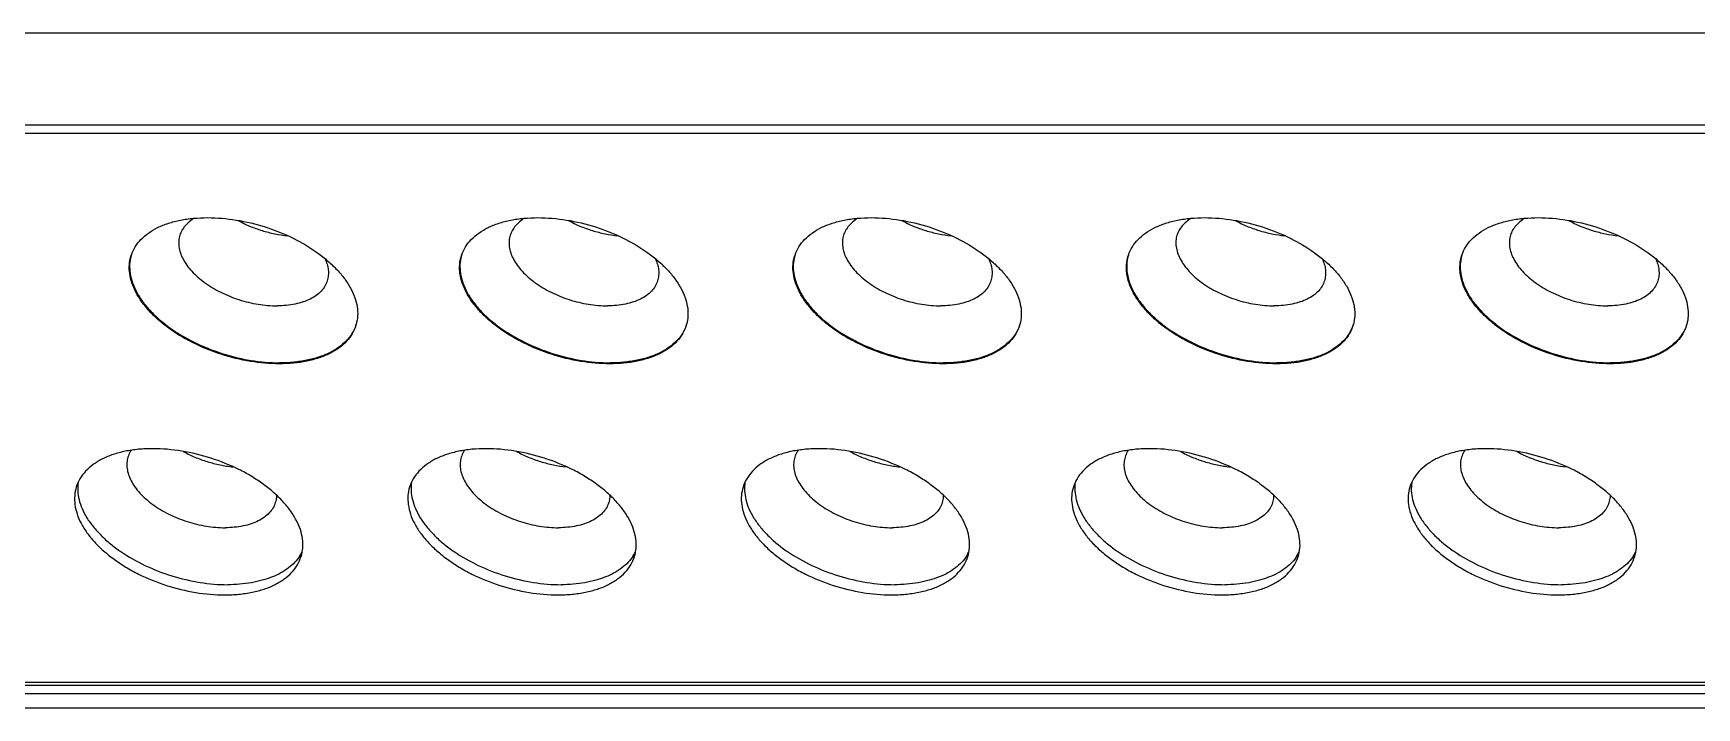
# Model space of a CAD drawing. Extents: x 0 to 420, y 0 to 297.
# Drawn here: x 280.87 to 293.59, y 210.15 to 215.31 of the extents above; entities that cross this region are included whole.
import ezdxf

# ---------------------------------------------------------------- set-up
doc = ezdxf.new("R2010")
doc.units = 0
doc.header["$LTSCALE"] = 23.1
doc.layers.get('0').update_dxf_attribs({"linetype": 'CONTINUOUS'})

msp = doc.modelspace()

# ---------------------------------------------------------------- linework, layer by layer
at = {"color": 7, "linetype": 'CONTINUOUS'}
for p, q in [((304.772, 215.314), (274.092, 215.314)), ((304.804, 214.612), (274.123, 214.612)), ((304.836, 214.547), (274.155, 214.547)), ((277.947, 210.326), (305.124, 210.326)), ((277.993, 210.349), (305.112, 210.349)), ((276.713, 210.261), (306.485, 210.261)), ((276.834, 210.152), (306.606, 210.152))]:
    msp.add_line(p, q, dxfattribs=at)
for centre, radius, start, end in [((281.9, 213.523), 0.295, 161.2369, 162.8271), ((284.427, 213.523), 0.295, 161.2369, 162.8271), ((286.976, 213.523), 0.295, 161.2369, 162.8271), ((289.527, 213.523), 0.295, 161.2369, 162.8271), ((292.077, 213.523), 0.295, 161.2369, 162.8271), ((283.056, 213.165), 0.295, 342.8274, 344.4161), ((285.583, 213.165), 0.295, 342.8274, 344.4161), ((288.132, 213.165), 0.295, 342.8274, 344.4161), ((290.683, 213.165), 0.295, 342.8274, 344.4161), ((293.233, 213.165), 0.295, 342.8274, 344.4161), ((282.651, 211.48), 0.307, 327.5492, 334.6424), ((285.2, 211.48), 0.307, 327.5492, 334.6424), ((287.751, 211.48), 0.307, 327.5492, 334.6424), ((290.277, 211.48), 0.307, 327.5492, 334.6424), ((292.851, 211.48), 0.307, 327.5492, 334.6424)]:
    msp.add_arc(centre, radius, start, end, dxfattribs=at)
for points, knots in [([(281.621, 213.617), (281.628, 213.639), (281.649, 213.682), (281.694, 213.739), (281.752, 213.788), (281.823, 213.83), (281.906, 213.862), (281.998, 213.886), (282.098, 213.9), (282.168, 213.903), (282.204, 213.903)], [0, 0, 0, 0, 0.099585, 0.202987, 0.313004, 0.431552, 0.559634, 0.697455, 0.844564, 1, 1, 1, 1]), ([(282.102, 213.899), (282.089, 213.891), (282.064, 213.873), (282.032, 213.842), (282.007, 213.807), (281.996, 213.782), (281.992, 213.769)], [0, 0, 0, 0, 0.270698, 0.52444, 0.765593, 1, 1, 1, 1]), ([(282.204, 213.903), (282.277, 213.903), (282.427, 213.89), (282.647, 213.837), (282.857, 213.753), (283.015, 213.659), (283.124, 213.573), (283.194, 213.506), (283.253, 213.437), (283.298, 213.365), (283.331, 213.293), (283.35, 213.222), (283.354, 213.152), (283.346, 213.107), (283.34, 213.086)], [0, 0, 0, 0, 0.141268, 0.288464, 0.435216, 0.575212, 0.641007, 0.703242, 0.76157, 0.815855, 0.866221, 0.913111, 0.957325, 1, 1, 1, 1]), ([(282.436, 213.882), (282.465, 213.866), (282.525, 213.837), (282.62, 213.803), (282.717, 213.778), (282.784, 213.768), (282.816, 213.765)], [0, 0, 0, 0, 0.247494, 0.499978, 0.752474, 1, 1, 1, 1]), ([(284.147, 213.617), (284.155, 213.639), (284.175, 213.682), (284.22, 213.739), (284.279, 213.788), (284.35, 213.83), (284.432, 213.862), (284.524, 213.886), (284.625, 213.9), (284.694, 213.903), (284.73, 213.903)], [0, 0, 0, 0, 0.099585, 0.202987, 0.313004, 0.431552, 0.559634, 0.697455, 0.844564, 1, 1, 1, 1]), ([(284.629, 213.899), (284.615, 213.891), (284.59, 213.873), (284.558, 213.842), (284.534, 213.807), (284.523, 213.782), (284.519, 213.769)], [0, 0, 0, 0, 0.270698, 0.52444, 0.765593, 1, 1, 1, 1]), ([(284.73, 213.903), (284.803, 213.903), (284.953, 213.89), (285.173, 213.837), (285.383, 213.753), (285.541, 213.659), (285.651, 213.573), (285.721, 213.506), (285.779, 213.437), (285.825, 213.365), (285.857, 213.293), (285.876, 213.222), (285.88, 213.152), (285.873, 213.107), (285.867, 213.086)], [0, 0, 0, 0, 0.141268, 0.288464, 0.435216, 0.575212, 0.641007, 0.703242, 0.76157, 0.815855, 0.866221, 0.913111, 0.957325, 1, 1, 1, 1]), ([(284.963, 213.882), (284.991, 213.866), (285.052, 213.837), (285.146, 213.803), (285.244, 213.778), (285.31, 213.768), (285.343, 213.765)], [0, 0, 0, 0, 0.247494, 0.499978, 0.752474, 1, 1, 1, 1]), ([(286.697, 213.617), (286.704, 213.639), (286.725, 213.682), (286.77, 213.739), (286.828, 213.788), (286.899, 213.83), (286.982, 213.862), (287.074, 213.886), (287.174, 213.9), (287.244, 213.903), (287.28, 213.903)], [0, 0, 0, 0, 0.099585, 0.202987, 0.313004, 0.431552, 0.559634, 0.697455, 0.844564, 1, 1, 1, 1]), ([(287.178, 213.899), (287.165, 213.891), (287.14, 213.873), (287.108, 213.842), (287.083, 213.807), (287.072, 213.782), (287.068, 213.769)], [0, 0, 0, 0, 0.270698, 0.52444, 0.765593, 1, 1, 1, 1]), ([(287.28, 213.903), (287.353, 213.903), (287.503, 213.89), (287.723, 213.837), (287.933, 213.753), (288.091, 213.659), (288.2, 213.573), (288.27, 213.506), (288.329, 213.437), (288.374, 213.365), (288.407, 213.293), (288.425, 213.222), (288.43, 213.152), (288.422, 213.107), (288.416, 213.086)], [0, 0, 0, 0, 0.141268, 0.288464, 0.435216, 0.575212, 0.641007, 0.703242, 0.76157, 0.815855, 0.866221, 0.913111, 0.957325, 1, 1, 1, 1]), ([(287.512, 213.882), (287.541, 213.866), (287.601, 213.837), (287.696, 213.803), (287.793, 213.778), (287.86, 213.768), (287.892, 213.765)], [0, 0, 0, 0, 0.247494, 0.499978, 0.752474, 1, 1, 1, 1]), ([(289.247, 213.617), (289.255, 213.639), (289.275, 213.682), (289.32, 213.739), (289.379, 213.788), (289.45, 213.83), (289.532, 213.862), (289.624, 213.886), (289.725, 213.9), (289.794, 213.903), (289.83, 213.903)], [0, 0, 0, 0, 0.099585, 0.202987, 0.313004, 0.431552, 0.559634, 0.697455, 0.844564, 1, 1, 1, 1]), ([(289.729, 213.899), (289.715, 213.891), (289.69, 213.873), (289.658, 213.842), (289.633, 213.807), (289.622, 213.782), (289.618, 213.769)], [0, 0, 0, 0, 0.270698, 0.52444, 0.765593, 1, 1, 1, 1]), ([(289.83, 213.903), (289.903, 213.903), (290.053, 213.89), (290.273, 213.837), (290.483, 213.753), (290.641, 213.659), (290.751, 213.573), (290.821, 213.506), (290.879, 213.437), (290.925, 213.365), (290.957, 213.293), (290.976, 213.222), (290.98, 213.152), (290.973, 213.107), (290.967, 213.086)], [0, 0, 0, 0, 0.141268, 0.288464, 0.435216, 0.575212, 0.641007, 0.703242, 0.76157, 0.815855, 0.866221, 0.913111, 0.957325, 1, 1, 1, 1]), ([(290.062, 213.882), (290.091, 213.866), (290.152, 213.837), (290.246, 213.803), (290.344, 213.778), (290.41, 213.768), (290.443, 213.765)], [0, 0, 0, 0, 0.247494, 0.499978, 0.752474, 1, 1, 1, 1]), ([(291.798, 213.617), (291.805, 213.639), (291.825, 213.682), (291.87, 213.739), (291.929, 213.788), (292, 213.83), (292.083, 213.862), (292.175, 213.886), (292.275, 213.9), (292.345, 213.903), (292.381, 213.903)], [0, 0, 0, 0, 0.099585, 0.202987, 0.313004, 0.431552, 0.559634, 0.697455, 0.844564, 1, 1, 1, 1]), ([(292.279, 213.899), (292.266, 213.891), (292.241, 213.873), (292.208, 213.842), (292.184, 213.807), (292.173, 213.782), (292.169, 213.769)], [0, 0, 0, 0, 0.270698, 0.52444, 0.765593, 1, 1, 1, 1]), ([(292.381, 213.903), (292.454, 213.903), (292.604, 213.89), (292.824, 213.837), (293.033, 213.753), (293.192, 213.659), (293.301, 213.573), (293.371, 213.506), (293.429, 213.437), (293.475, 213.365), (293.508, 213.293), (293.526, 213.222), (293.53, 213.152), (293.523, 213.107), (293.517, 213.086)], [0, 0, 0, 0, 0.141268, 0.288464, 0.435216, 0.575212, 0.641007, 0.703242, 0.76157, 0.815855, 0.866221, 0.913111, 0.957325, 1, 1, 1, 1]), ([(292.613, 213.882), (292.642, 213.866), (292.702, 213.837), (292.797, 213.803), (292.894, 213.778), (292.96, 213.768), (292.993, 213.765)], [0, 0, 0, 0, 0.247494, 0.499978, 0.752474, 1, 1, 1, 1]), ([(281.992, 213.769), (281.988, 213.755), (281.982, 213.725), (281.984, 213.68), (281.995, 213.632), (282.016, 213.585), (282.045, 213.538), (282.083, 213.492), (282.129, 213.447), (282.201, 213.39), (282.305, 213.328), (282.443, 213.272), (282.588, 213.237), (282.687, 213.228), (282.736, 213.228)], [0, 0, 0, 0, 0.042685, 0.086774, 0.133457, 0.183586, 0.237647, 0.295793, 0.357905, 0.423643, 0.563718, 0.710759, 0.85835, 1, 1, 1, 1]), ([(284.519, 213.769), (284.514, 213.755), (284.509, 213.725), (284.51, 213.68), (284.522, 213.632), (284.542, 213.585), (284.572, 213.538), (284.61, 213.492), (284.655, 213.447), (284.727, 213.39), (284.831, 213.328), (284.969, 213.272), (285.115, 213.237), (285.214, 213.228), (285.262, 213.228)], [0, 0, 0, 0, 0.042685, 0.086774, 0.133457, 0.183586, 0.237647, 0.295793, 0.357905, 0.423643, 0.563718, 0.710759, 0.85835, 1, 1, 1, 1]), ([(287.068, 213.769), (287.064, 213.755), (287.058, 213.725), (287.06, 213.68), (287.071, 213.632), (287.092, 213.585), (287.121, 213.538), (287.159, 213.492), (287.205, 213.447), (287.277, 213.39), (287.381, 213.328), (287.519, 213.272), (287.664, 213.237), (287.763, 213.228), (287.812, 213.228)], [0, 0, 0, 0, 0.042685, 0.086774, 0.133457, 0.183586, 0.237647, 0.295793, 0.357905, 0.423643, 0.563718, 0.710759, 0.85835, 1, 1, 1, 1]), ([(289.618, 213.769), (289.614, 213.755), (289.609, 213.725), (289.61, 213.68), (289.622, 213.632), (289.642, 213.585), (289.672, 213.538), (289.71, 213.492), (289.755, 213.447), (289.827, 213.39), (289.931, 213.328), (290.069, 213.272), (290.215, 213.237), (290.314, 213.228), (290.362, 213.228)], [0, 0, 0, 0, 0.042685, 0.086774, 0.133457, 0.183586, 0.237647, 0.295793, 0.357905, 0.423643, 0.563718, 0.710759, 0.85835, 1, 1, 1, 1]), ([(292.169, 213.769), (292.165, 213.755), (292.159, 213.725), (292.161, 213.68), (292.172, 213.632), (292.193, 213.585), (292.222, 213.538), (292.26, 213.492), (292.306, 213.447), (292.377, 213.39), (292.482, 213.328), (292.62, 213.272), (292.765, 213.237), (292.864, 213.228), (292.913, 213.228)], [0, 0, 0, 0, 0.042685, 0.086774, 0.133457, 0.183586, 0.237647, 0.295793, 0.357905, 0.423643, 0.563718, 0.710759, 0.85835, 1, 1, 1, 1]), ([(282.753, 212.785), (282.679, 212.785), (282.528, 212.798), (282.306, 212.852), (282.129, 212.924), (281.997, 212.996), (281.907, 213.055), (281.827, 213.119), (281.757, 213.187), (281.7, 213.257), (281.655, 213.329), (281.623, 213.402), (281.606, 213.473), (281.603, 213.544), (281.612, 213.588), (281.618, 213.61)], [0, 0, 0, 0, 0.141634, 0.289207, 0.43623, 0.50756, 0.576408, 0.642139, 0.704243, 0.762382, 0.816436, 0.866559, 0.913237, 0.95732, 1, 1, 1, 1]), ([(281.619, 213.61), (281.613, 213.588), (281.605, 213.543), (281.61, 213.474), (281.628, 213.402), (281.661, 213.33), (281.706, 213.259), (281.765, 213.189), (281.835, 213.122), (281.944, 213.036), (282.102, 212.943), (282.312, 212.859), (282.532, 212.806), (282.682, 212.792), (282.755, 212.792)], [0, 0, 0, 0, 0.042675, 0.086888, 0.133778, 0.184143, 0.238427, 0.296755, 0.358989, 0.424784, 0.56478, 0.711533, 0.85873, 1, 1, 1, 1]), ([(283.101, 213.59), (283.108, 213.576), (283.119, 213.548), (283.128, 213.504), (283.129, 213.461), (283.123, 213.433), (283.119, 213.42)], [0, 0, 0, 0, 0.270795, 0.524559, 0.76567, 1, 1, 1, 1]), ([(285.279, 212.785), (285.205, 212.785), (285.054, 212.798), (284.833, 212.852), (284.655, 212.924), (284.524, 212.996), (284.434, 213.055), (284.354, 213.119), (284.284, 213.187), (284.226, 213.257), (284.181, 213.329), (284.15, 213.402), (284.132, 213.473), (284.13, 213.544), (284.138, 213.588), (284.145, 213.61)], [0, 0, 0, 0, 0.141634, 0.289207, 0.43623, 0.50756, 0.576408, 0.642139, 0.704243, 0.762382, 0.816436, 0.866559, 0.913237, 0.95732, 1, 1, 1, 1]), ([(284.145, 213.61), (284.139, 213.588), (284.132, 213.543), (284.136, 213.474), (284.155, 213.402), (284.187, 213.33), (284.233, 213.259), (284.291, 213.189), (284.361, 213.122), (284.471, 213.036), (284.629, 212.943), (284.839, 212.859), (285.059, 212.806), (285.208, 212.792), (285.282, 212.792)], [0, 0, 0, 0, 0.042675, 0.086888, 0.133778, 0.184143, 0.238427, 0.296755, 0.358989, 0.424784, 0.56478, 0.711533, 0.85873, 1, 1, 1, 1]), ([(285.628, 213.59), (285.634, 213.576), (285.646, 213.548), (285.655, 213.504), (285.655, 213.461), (285.65, 213.433), (285.646, 213.42)], [0, 0, 0, 0, 0.270795, 0.524559, 0.76567, 1, 1, 1, 1]), ([(287.829, 212.785), (287.755, 212.785), (287.604, 212.798), (287.382, 212.852), (287.205, 212.924), (287.073, 212.996), (286.983, 213.055), (286.903, 213.119), (286.833, 213.187), (286.776, 213.257), (286.731, 213.329), (286.699, 213.402), (286.682, 213.473), (286.679, 213.544), (286.688, 213.588), (286.694, 213.61)], [0, 0, 0, 0, 0.141634, 0.289207, 0.43623, 0.50756, 0.576408, 0.642139, 0.704243, 0.762382, 0.816436, 0.866559, 0.913237, 0.95732, 1, 1, 1, 1]), ([(286.695, 213.61), (286.689, 213.588), (286.681, 213.543), (286.685, 213.474), (286.704, 213.402), (286.737, 213.33), (286.782, 213.259), (286.841, 213.189), (286.911, 213.122), (287.02, 213.036), (287.178, 212.943), (287.388, 212.859), (287.608, 212.806), (287.758, 212.792), (287.831, 212.792)], [0, 0, 0, 0, 0.042675, 0.086888, 0.133778, 0.184143, 0.238427, 0.296755, 0.358989, 0.424784, 0.56478, 0.711533, 0.85873, 1, 1, 1, 1]), ([(288.177, 213.59), (288.184, 213.576), (288.195, 213.548), (288.204, 213.504), (288.205, 213.461), (288.199, 213.433), (288.195, 213.42)], [0, 0, 0, 0, 0.270795, 0.524559, 0.76567, 1, 1, 1, 1]), ([(290.379, 212.785), (290.305, 212.785), (290.154, 212.798), (289.933, 212.852), (289.755, 212.924), (289.624, 212.996), (289.534, 213.055), (289.454, 213.119), (289.384, 213.187), (289.326, 213.257), (289.281, 213.329), (289.25, 213.402), (289.232, 213.473), (289.23, 213.544), (289.238, 213.588), (289.245, 213.61)], [0, 0, 0, 0, 0.141634, 0.289207, 0.43623, 0.50756, 0.576408, 0.642139, 0.704243, 0.762382, 0.816436, 0.866559, 0.913237, 0.95732, 1, 1, 1, 1]), ([(289.245, 213.61), (289.239, 213.588), (289.232, 213.543), (289.236, 213.474), (289.254, 213.402), (289.287, 213.33), (289.333, 213.259), (289.391, 213.189), (289.461, 213.122), (289.571, 213.036), (289.729, 212.943), (289.938, 212.859), (290.159, 212.806), (290.308, 212.792), (290.382, 212.792)], [0, 0, 0, 0, 0.042675, 0.086888, 0.133778, 0.184143, 0.238427, 0.296755, 0.358989, 0.424784, 0.56478, 0.711533, 0.85873, 1, 1, 1, 1]), ([(290.728, 213.59), (290.734, 213.576), (290.746, 213.548), (290.755, 213.504), (290.755, 213.461), (290.75, 213.433), (290.746, 213.42)], [0, 0, 0, 0, 0.270795, 0.524559, 0.76567, 1, 1, 1, 1]), ([(292.93, 212.785), (292.856, 212.785), (292.705, 212.798), (292.483, 212.852), (292.305, 212.924), (292.174, 212.996), (292.084, 213.055), (292.004, 213.119), (291.934, 213.187), (291.876, 213.257), (291.831, 213.329), (291.8, 213.402), (291.783, 213.473), (291.78, 213.544), (291.789, 213.588), (291.795, 213.61)], [0, 0, 0, 0, 0.141634, 0.289207, 0.43623, 0.50756, 0.576408, 0.642139, 0.704243, 0.762382, 0.816436, 0.866559, 0.913237, 0.95732, 1, 1, 1, 1]), ([(291.795, 213.61), (291.789, 213.588), (291.782, 213.543), (291.786, 213.474), (291.805, 213.402), (291.837, 213.33), (291.883, 213.259), (291.942, 213.189), (292.012, 213.122), (292.121, 213.036), (292.279, 212.943), (292.489, 212.859), (292.709, 212.806), (292.859, 212.792), (292.932, 212.792)], [0, 0, 0, 0, 0.042675, 0.086888, 0.133778, 0.184143, 0.238427, 0.296755, 0.358989, 0.424784, 0.56478, 0.711533, 0.85873, 1, 1, 1, 1]), ([(293.278, 213.59), (293.285, 213.576), (293.296, 213.548), (293.305, 213.504), (293.306, 213.461), (293.3, 213.433), (293.296, 213.42)], [0, 0, 0, 0, 0.270795, 0.524559, 0.76567, 1, 1, 1, 1]), ([(283.119, 213.42), (283.115, 213.406), (283.102, 213.377), (283.073, 213.339), (283.035, 213.306), (282.988, 213.278), (282.934, 213.256), (282.85, 213.234), (282.782, 213.228), (282.736, 213.228)], [0, 0, 0, 0, 0.099709, 0.202964, 0.312734, 0.431077, 0.559095, 0.697037, 1, 1, 1, 1]), ([(285.646, 213.42), (285.641, 213.406), (285.629, 213.377), (285.6, 213.339), (285.561, 213.306), (285.515, 213.278), (285.46, 213.256), (285.376, 213.234), (285.308, 213.228), (285.262, 213.228)], [0, 0, 0, 0, 0.099709, 0.202964, 0.312734, 0.431077, 0.559095, 0.697037, 1, 1, 1, 1]), ([(288.195, 213.42), (288.191, 213.406), (288.178, 213.377), (288.149, 213.339), (288.111, 213.306), (288.064, 213.278), (288.01, 213.256), (287.925, 213.234), (287.858, 213.228), (287.812, 213.228)], [0, 0, 0, 0, 0.099709, 0.202964, 0.312734, 0.431077, 0.559095, 0.697037, 1, 1, 1, 1]), ([(290.746, 213.42), (290.741, 213.406), (290.729, 213.377), (290.7, 213.339), (290.661, 213.306), (290.614, 213.278), (290.56, 213.256), (290.476, 213.234), (290.408, 213.228), (290.362, 213.228)], [0, 0, 0, 0, 0.099709, 0.202964, 0.312734, 0.431077, 0.559095, 0.697037, 1, 1, 1, 1]), ([(293.296, 213.42), (293.292, 213.406), (293.279, 213.377), (293.25, 213.339), (293.212, 213.306), (293.165, 213.278), (293.11, 213.256), (293.026, 213.234), (292.959, 213.228), (292.913, 213.228)], [0, 0, 0, 0, 0.099709, 0.202964, 0.312734, 0.431077, 0.559095, 0.697037, 1, 1, 1, 1]), ([(283.338, 213.078), (283.331, 213.056), (283.312, 213.012), (283.268, 212.954), (283.209, 212.903), (283.138, 212.861), (283.055, 212.827), (282.961, 212.802), (282.86, 212.788), (282.789, 212.785), (282.753, 212.785)], [0, 0, 0, 0, 0.099671, 0.202887, 0.312614, 0.430912, 0.558881, 0.69677, 0.844137, 1, 1, 1, 1]), ([(283.338, 213.078), (283.331, 213.057), (283.31, 213.014), (283.265, 212.957), (283.207, 212.908), (283.136, 212.866), (283.053, 212.833), (282.961, 212.81), (282.861, 212.795), (282.791, 212.792), (282.755, 212.792)], [0, 0, 0, 0, 0.099585, 0.202987, 0.313003, 0.431549, 0.559631, 0.697453, 0.844562, 1, 1, 1, 1]), ([(285.865, 213.078), (285.858, 213.056), (285.838, 213.012), (285.794, 212.954), (285.736, 212.903), (285.664, 212.861), (285.581, 212.827), (285.488, 212.802), (285.386, 212.788), (285.316, 212.785), (285.279, 212.785)], [0, 0, 0, 0, 0.099671, 0.202887, 0.312614, 0.430912, 0.558881, 0.69677, 0.844137, 1, 1, 1, 1]), ([(285.865, 213.078), (285.857, 213.057), (285.837, 213.014), (285.792, 212.957), (285.733, 212.908), (285.662, 212.866), (285.58, 212.833), (285.488, 212.81), (285.387, 212.795), (285.317, 212.792), (285.282, 212.792)], [0, 0, 0, 0, 0.099585, 0.202987, 0.313003, 0.431549, 0.559631, 0.697453, 0.844562, 1, 1, 1, 1]), ([(288.414, 213.078), (288.407, 213.056), (288.388, 213.012), (288.344, 212.954), (288.285, 212.903), (288.214, 212.861), (288.131, 212.827), (288.037, 212.802), (287.936, 212.788), (287.865, 212.785), (287.829, 212.785)], [0, 0, 0, 0, 0.099671, 0.202887, 0.312614, 0.430912, 0.558881, 0.69677, 0.844137, 1, 1, 1, 1]), ([(288.414, 213.078), (288.407, 213.057), (288.386, 213.014), (288.341, 212.957), (288.283, 212.908), (288.212, 212.866), (288.129, 212.833), (288.037, 212.81), (287.937, 212.795), (287.867, 212.792), (287.831, 212.792)], [0, 0, 0, 0, 0.099585, 0.202987, 0.313003, 0.431549, 0.559631, 0.697453, 0.844562, 1, 1, 1, 1]), ([(290.965, 213.078), (290.958, 213.056), (290.938, 213.012), (290.894, 212.954), (290.836, 212.903), (290.764, 212.861), (290.681, 212.827), (290.588, 212.802), (290.486, 212.788), (290.415, 212.785), (290.379, 212.785)], [0, 0, 0, 0, 0.099671, 0.202887, 0.312614, 0.430912, 0.558881, 0.69677, 0.844137, 1, 1, 1, 1]), ([(290.964, 213.078), (290.957, 213.057), (290.937, 213.014), (290.892, 212.957), (290.833, 212.908), (290.762, 212.866), (290.68, 212.833), (290.587, 212.81), (290.487, 212.795), (290.417, 212.792), (290.382, 212.792)], [0, 0, 0, 0, 0.099585, 0.202987, 0.313003, 0.431549, 0.559631, 0.697453, 0.844562, 1, 1, 1, 1]), ([(293.515, 213.078), (293.508, 213.056), (293.489, 213.012), (293.444, 212.954), (293.386, 212.903), (293.315, 212.861), (293.231, 212.827), (293.138, 212.802), (293.036, 212.788), (292.966, 212.785), (292.93, 212.785)], [0, 0, 0, 0, 0.099671, 0.202887, 0.312614, 0.430912, 0.558881, 0.69677, 0.844137, 1, 1, 1, 1]), ([(293.515, 213.078), (293.508, 213.057), (293.487, 213.014), (293.442, 212.957), (293.384, 212.908), (293.312, 212.866), (293.23, 212.833), (293.138, 212.81), (293.037, 212.795), (292.968, 212.792), (292.932, 212.792)], [0, 0, 0, 0, 0.099585, 0.202987, 0.313003, 0.431549, 0.559631, 0.697453, 0.844562, 1, 1, 1, 1]), ([(281.785, 212.135), (281.749, 212.135), (281.678, 212.132), (281.576, 212.117), (281.483, 212.093), (281.4, 212.059), (281.329, 212.016), (281.27, 211.965), (281.226, 211.907), (281.206, 211.863), (281.2, 211.841)], [0, 0, 0, 0, 0.155863, 0.30323, 0.441119, 0.569088, 0.687386, 0.797113, 0.900329, 1, 1, 1, 1]), ([(281.62, 212.123), (281.617, 212.119), (281.607, 212.102), (281.599, 212.085), (281.595, 212.071)], [0, 0, 0, 0, 0.253438, 1, 1, 1, 1]), ([(282.919, 211.31), (282.926, 211.331), (282.934, 211.376), (282.932, 211.446), (282.915, 211.518), (282.883, 211.59), (282.838, 211.662), (282.78, 211.733), (282.711, 211.8), (282.63, 211.864), (282.541, 211.924), (282.409, 211.996), (282.231, 212.067), (282.01, 212.121), (281.859, 212.135), (281.785, 212.135)], [0, 0, 0, 0, 0.04268, 0.086763, 0.133441, 0.183564, 0.237618, 0.295757, 0.357861, 0.423592, 0.49244, 0.56377, 0.710793, 0.858366, 1, 1, 1, 1]), ([(282.017, 212.114), (282.046, 212.098), (282.106, 212.069), (282.201, 212.035), (282.299, 212.01), (282.365, 211.999), (282.398, 211.996)], [0, 0, 0, 0, 0.247494, 0.499978, 0.752474, 1, 1, 1, 1]), ([(284.334, 212.135), (284.298, 212.135), (284.228, 212.132), (284.126, 212.117), (284.033, 212.093), (283.949, 212.059), (283.878, 212.016), (283.82, 211.965), (283.775, 211.907), (283.756, 211.863), (283.749, 211.841)], [0, 0, 0, 0, 0.155863, 0.30323, 0.441119, 0.569088, 0.687386, 0.797113, 0.900329, 1, 1, 1, 1]), ([(284.169, 212.123), (284.167, 212.119), (284.156, 212.102), (284.149, 212.085), (284.144, 212.071)], [0, 0, 0, 0, 0.253438, 1, 1, 1, 1]), ([(285.469, 211.31), (285.475, 211.331), (285.484, 211.376), (285.481, 211.446), (285.464, 211.518), (285.433, 211.59), (285.388, 211.662), (285.33, 211.733), (285.26, 211.8), (285.18, 211.864), (285.09, 211.924), (284.959, 211.996), (284.781, 212.067), (284.559, 212.121), (284.408, 212.135), (284.334, 212.135)], [0, 0, 0, 0, 0.04268, 0.086763, 0.133441, 0.183564, 0.237618, 0.295757, 0.357861, 0.423592, 0.49244, 0.56377, 0.710793, 0.858366, 1, 1, 1, 1]), ([(284.567, 212.114), (284.596, 212.098), (284.656, 212.069), (284.751, 212.035), (284.848, 212.01), (284.914, 211.999), (284.947, 211.996)], [0, 0, 0, 0, 0.247494, 0.499978, 0.752474, 1, 1, 1, 1]), ([(286.885, 212.135), (286.849, 212.135), (286.778, 212.132), (286.676, 212.117), (286.583, 212.093), (286.5, 212.059), (286.428, 212.016), (286.37, 211.965), (286.326, 211.907), (286.306, 211.863), (286.299, 211.841)], [0, 0, 0, 0, 0.155863, 0.30323, 0.441119, 0.569088, 0.687386, 0.797113, 0.900329, 1, 1, 1, 1]), ([(286.72, 212.123), (286.717, 212.119), (286.707, 212.102), (286.699, 212.085), (286.695, 212.071)], [0, 0, 0, 0, 0.253438, 1, 1, 1, 1]), ([(288.019, 211.31), (288.026, 211.331), (288.034, 211.376), (288.032, 211.446), (288.015, 211.518), (287.983, 211.59), (287.938, 211.662), (287.88, 211.733), (287.811, 211.8), (287.73, 211.864), (287.64, 211.924), (287.509, 211.996), (287.331, 212.067), (287.11, 212.121), (286.959, 212.135), (286.885, 212.135)], [0, 0, 0, 0, 0.04268, 0.086763, 0.133441, 0.183564, 0.237618, 0.295757, 0.357861, 0.423592, 0.49244, 0.56377, 0.710793, 0.858366, 1, 1, 1, 1]), ([(287.117, 212.114), (287.146, 212.098), (287.206, 212.069), (287.301, 212.035), (287.398, 212.01), (287.465, 211.999), (287.498, 211.996)], [0, 0, 0, 0, 0.247494, 0.499978, 0.752474, 1, 1, 1, 1]), ([(289.411, 212.135), (289.375, 212.135), (289.304, 212.132), (289.203, 212.117), (289.109, 212.093), (289.026, 212.059), (288.955, 212.016), (288.896, 211.965), (288.852, 211.907), (288.833, 211.863), (288.826, 211.841)], [0, 0, 0, 0, 0.155863, 0.30323, 0.441119, 0.569088, 0.687386, 0.797113, 0.900329, 1, 1, 1, 1]), ([(289.246, 212.123), (289.243, 212.119), (289.233, 212.102), (289.226, 212.085), (289.221, 212.071)], [0, 0, 0, 0, 0.253438, 1, 1, 1, 1]), ([(290.546, 211.31), (290.552, 211.331), (290.561, 211.376), (290.558, 211.446), (290.541, 211.518), (290.51, 211.59), (290.464, 211.662), (290.407, 211.733), (290.337, 211.8), (290.257, 211.864), (290.167, 211.924), (290.035, 211.996), (289.858, 212.067), (289.636, 212.121), (289.485, 212.135), (289.411, 212.135)], [0, 0, 0, 0, 0.04268, 0.086763, 0.133441, 0.183564, 0.237618, 0.295757, 0.357861, 0.423592, 0.49244, 0.56377, 0.710793, 0.858366, 1, 1, 1, 1]), ([(289.644, 212.114), (289.673, 212.098), (289.733, 212.069), (289.827, 212.035), (289.925, 212.01), (289.991, 211.999), (290.024, 211.996)], [0, 0, 0, 0, 0.247494, 0.499978, 0.752474, 1, 1, 1, 1]), ([(291.985, 212.135), (291.948, 212.135), (291.878, 212.132), (291.776, 212.117), (291.683, 212.093), (291.6, 212.059), (291.528, 212.016), (291.47, 211.965), (291.426, 211.907), (291.406, 211.863), (291.399, 211.841)], [0, 0, 0, 0, 0.155863, 0.30323, 0.441119, 0.569088, 0.687386, 0.797113, 0.900329, 1, 1, 1, 1]), ([(291.82, 212.123), (291.817, 212.119), (291.807, 212.102), (291.799, 212.085), (291.795, 212.071)], [0, 0, 0, 0, 0.253438, 1, 1, 1, 1]), ([(293.119, 211.31), (293.126, 211.331), (293.134, 211.376), (293.132, 211.446), (293.114, 211.518), (293.083, 211.59), (293.038, 211.662), (292.98, 211.733), (292.91, 211.8), (292.83, 211.864), (292.74, 211.924), (292.609, 211.996), (292.431, 212.067), (292.21, 212.121), (292.059, 212.135), (291.985, 212.135)], [0, 0, 0, 0, 0.04268, 0.086763, 0.133441, 0.183564, 0.237618, 0.295757, 0.357861, 0.423592, 0.49244, 0.56377, 0.710793, 0.858366, 1, 1, 1, 1]), ([(292.217, 212.114), (292.246, 212.098), (292.306, 212.069), (292.401, 212.035), (292.498, 212.01), (292.565, 211.999), (292.597, 211.996)], [0, 0, 0, 0, 0.247494, 0.499978, 0.752474, 1, 1, 1, 1]), ([(281.595, 212.071), (281.591, 212.057), (281.585, 212.027), (281.587, 211.982), (281.598, 211.934), (281.619, 211.887), (281.648, 211.84), (281.686, 211.794), (281.732, 211.749), (281.804, 211.692), (281.908, 211.63), (282.046, 211.574), (282.191, 211.539), (282.29, 211.53), (282.339, 211.53)], [0, 0, 0, 0, 0.042685, 0.086774, 0.133457, 0.183586, 0.237647, 0.295793, 0.357905, 0.423643, 0.563718, 0.710759, 0.85835, 1, 1, 1, 1]), ([(284.144, 212.071), (284.14, 212.057), (284.135, 212.027), (284.136, 211.982), (284.148, 211.934), (284.168, 211.887), (284.198, 211.84), (284.236, 211.794), (284.281, 211.749), (284.353, 211.692), (284.457, 211.63), (284.595, 211.574), (284.741, 211.539), (284.84, 211.53), (284.888, 211.53)], [0, 0, 0, 0, 0.042685, 0.086774, 0.133457, 0.183586, 0.237647, 0.295793, 0.357905, 0.423643, 0.563718, 0.710759, 0.85835, 1, 1, 1, 1]), ([(286.695, 212.071), (286.691, 212.057), (286.685, 212.027), (286.687, 211.982), (286.698, 211.934), (286.719, 211.887), (286.748, 211.84), (286.786, 211.794), (286.832, 211.749), (286.903, 211.692), (287.008, 211.63), (287.146, 211.574), (287.291, 211.539), (287.39, 211.53), (287.439, 211.53)], [0, 0, 0, 0, 0.042685, 0.086774, 0.133457, 0.183586, 0.237647, 0.295793, 0.357905, 0.423643, 0.563718, 0.710759, 0.85835, 1, 1, 1, 1]), ([(289.221, 212.071), (289.217, 212.057), (289.212, 212.027), (289.213, 211.982), (289.224, 211.934), (289.245, 211.887), (289.275, 211.84), (289.313, 211.794), (289.358, 211.749), (289.43, 211.692), (289.534, 211.63), (289.672, 211.574), (289.818, 211.539), (289.917, 211.53), (289.965, 211.53)], [0, 0, 0, 0, 0.042685, 0.086774, 0.133457, 0.183586, 0.237647, 0.295793, 0.357905, 0.423643, 0.563718, 0.710759, 0.85835, 1, 1, 1, 1]), ([(291.795, 212.071), (291.79, 212.057), (291.785, 212.027), (291.787, 211.982), (291.798, 211.934), (291.819, 211.887), (291.848, 211.84), (291.886, 211.794), (291.932, 211.749), (292.003, 211.692), (292.108, 211.63), (292.246, 211.574), (292.391, 211.539), (292.49, 211.53), (292.538, 211.53)], [0, 0, 0, 0, 0.042685, 0.086774, 0.133457, 0.183586, 0.237647, 0.295793, 0.357905, 0.423643, 0.563718, 0.710759, 0.85835, 1, 1, 1, 1]), ([(281.2, 211.841), (281.193, 211.82), (281.185, 211.775), (281.187, 211.705), (281.204, 211.633), (281.236, 211.561), (281.281, 211.489), (281.339, 211.418), (281.408, 211.351), (281.489, 211.287), (281.578, 211.227), (281.71, 211.155), (281.887, 211.084), (282.109, 211.029), (282.26, 211.016), (282.334, 211.016)], [0, 0, 0, 0, 0.04268, 0.086763, 0.133441, 0.183564, 0.237618, 0.295757, 0.357861, 0.423592, 0.49244, 0.56377, 0.710793, 0.858366, 1, 1, 1, 1]), ([(281.214, 211.877), (281.211, 211.856), (281.209, 211.811), (281.219, 211.743), (281.243, 211.674), (281.28, 211.604), (281.329, 211.536), (281.39, 211.469), (281.461, 211.405), (281.57, 211.324), (281.725, 211.236), (281.929, 211.157), (282.143, 211.107), (282.287, 211.094), (282.358, 211.094)], [0, 0, 0, 0, 0.042833, 0.087715, 0.135554, 0.186941, 0.242157, 0.30122, 0.36393, 0.429914, 0.569476, 0.71493, 0.860398, 1, 1, 1, 1]), ([(283.749, 211.841), (283.742, 211.82), (283.734, 211.775), (283.737, 211.705), (283.754, 211.633), (283.785, 211.561), (283.83, 211.489), (283.888, 211.418), (283.958, 211.351), (284.038, 211.287), (284.128, 211.227), (284.259, 211.155), (284.437, 211.084), (284.659, 211.029), (284.81, 211.016), (284.883, 211.016)], [0, 0, 0, 0, 0.04268, 0.086763, 0.133441, 0.183564, 0.237618, 0.295757, 0.357861, 0.423592, 0.49244, 0.56377, 0.710793, 0.858366, 1, 1, 1, 1]), ([(283.764, 211.877), (283.76, 211.856), (283.758, 211.811), (283.769, 211.743), (283.793, 211.674), (283.83, 211.604), (283.879, 211.536), (283.939, 211.469), (284.01, 211.405), (284.119, 211.324), (284.275, 211.236), (284.479, 211.157), (284.692, 211.107), (284.837, 211.094), (284.908, 211.094)], [0, 0, 0, 0, 0.042833, 0.087715, 0.135554, 0.186941, 0.242157, 0.30122, 0.36393, 0.429914, 0.569476, 0.71493, 0.860398, 1, 1, 1, 1]), ([(286.299, 211.841), (286.293, 211.82), (286.284, 211.775), (286.287, 211.705), (286.304, 211.633), (286.336, 211.561), (286.381, 211.489), (286.439, 211.418), (286.508, 211.351), (286.589, 211.287), (286.678, 211.227), (286.81, 211.155), (286.987, 211.084), (287.209, 211.029), (287.36, 211.016), (287.434, 211.016)], [0, 0, 0, 0, 0.04268, 0.086763, 0.133441, 0.183564, 0.237618, 0.295757, 0.357861, 0.423592, 0.49244, 0.56377, 0.710793, 0.858366, 1, 1, 1, 1]), ([(286.314, 211.877), (286.311, 211.856), (286.309, 211.811), (286.319, 211.743), (286.343, 211.674), (286.38, 211.604), (286.429, 211.536), (286.49, 211.469), (286.56, 211.405), (286.67, 211.324), (286.825, 211.236), (287.029, 211.157), (287.243, 211.107), (287.387, 211.094), (287.458, 211.094)], [0, 0, 0, 0, 0.042833, 0.087715, 0.135554, 0.186941, 0.242157, 0.30122, 0.36393, 0.429914, 0.569476, 0.71493, 0.860398, 1, 1, 1, 1]), ([(288.826, 211.841), (288.819, 211.82), (288.811, 211.775), (288.813, 211.705), (288.831, 211.633), (288.862, 211.561), (288.907, 211.489), (288.965, 211.418), (289.035, 211.351), (289.115, 211.287), (289.205, 211.227), (289.336, 211.155), (289.514, 211.084), (289.735, 211.029), (289.886, 211.016), (289.96, 211.016)], [0, 0, 0, 0, 0.04268, 0.086763, 0.133441, 0.183564, 0.237618, 0.295757, 0.357861, 0.423592, 0.49244, 0.56377, 0.710793, 0.858366, 1, 1, 1, 1]), ([(288.84, 211.877), (288.837, 211.856), (288.835, 211.811), (288.846, 211.743), (288.87, 211.674), (288.907, 211.604), (288.956, 211.536), (289.016, 211.469), (289.087, 211.405), (289.196, 211.324), (289.352, 211.236), (289.556, 211.157), (289.769, 211.107), (289.914, 211.094), (289.985, 211.094)], [0, 0, 0, 0, 0.042833, 0.087715, 0.135554, 0.186941, 0.242157, 0.30122, 0.36393, 0.429914, 0.569476, 0.71493, 0.860398, 1, 1, 1, 1]), ([(291.399, 211.841), (291.393, 211.82), (291.384, 211.775), (291.387, 211.705), (291.404, 211.633), (291.436, 211.561), (291.481, 211.489), (291.538, 211.418), (291.608, 211.351), (291.688, 211.287), (291.778, 211.227), (291.91, 211.155), (292.087, 211.084), (292.309, 211.029), (292.46, 211.016), (292.534, 211.016)], [0, 0, 0, 0, 0.04268, 0.086763, 0.133441, 0.183564, 0.237618, 0.295757, 0.357861, 0.423592, 0.49244, 0.56377, 0.710793, 0.858366, 1, 1, 1, 1]), ([(291.414, 211.877), (291.411, 211.856), (291.408, 211.811), (291.419, 211.743), (291.443, 211.674), (291.48, 211.604), (291.529, 211.536), (291.589, 211.469), (291.66, 211.405), (291.77, 211.324), (291.925, 211.236), (292.129, 211.157), (292.342, 211.107), (292.487, 211.094), (292.558, 211.094)], [0, 0, 0, 0, 0.042833, 0.087715, 0.135554, 0.186941, 0.242157, 0.30122, 0.36393, 0.429914, 0.569476, 0.71493, 0.860398, 1, 1, 1, 1]), ([(282.722, 211.722), (282.718, 211.708), (282.705, 211.679), (282.676, 211.641), (282.638, 211.608), (282.591, 211.58), (282.537, 211.558), (282.452, 211.536), (282.385, 211.53), (282.339, 211.53)], [0, 0, 0, 0, 0.099709, 0.202964, 0.312734, 0.431077, 0.559095, 0.697037, 1, 1, 1, 1]), ([(282.731, 211.779), (282.731, 211.774), (282.73, 211.755), (282.727, 211.736), (282.722, 211.722)], [0, 0, 0, 0, 0.253458, 1, 1, 1, 1]), ([(285.272, 211.722), (285.267, 211.708), (285.255, 211.679), (285.226, 211.641), (285.187, 211.608), (285.14, 211.58), (285.086, 211.558), (285.002, 211.536), (284.934, 211.53), (284.888, 211.53)], [0, 0, 0, 0, 0.099709, 0.202964, 0.312734, 0.431077, 0.559095, 0.697037, 1, 1, 1, 1]), ([(285.281, 211.779), (285.281, 211.774), (285.28, 211.755), (285.276, 211.736), (285.272, 211.722)], [0, 0, 0, 0, 0.253458, 1, 1, 1, 1]), ([(287.822, 211.722), (287.818, 211.708), (287.805, 211.679), (287.776, 211.641), (287.738, 211.608), (287.691, 211.58), (287.636, 211.558), (287.552, 211.536), (287.485, 211.53), (287.439, 211.53)], [0, 0, 0, 0, 0.099709, 0.202964, 0.312734, 0.431077, 0.559095, 0.697037, 1, 1, 1, 1]), ([(287.831, 211.779), (287.831, 211.774), (287.83, 211.755), (287.827, 211.736), (287.822, 211.722)], [0, 0, 0, 0, 0.253458, 1, 1, 1, 1]), ([(290.349, 211.722), (290.344, 211.708), (290.332, 211.679), (290.303, 211.641), (290.264, 211.608), (290.217, 211.58), (290.163, 211.558), (290.079, 211.536), (290.011, 211.53), (289.965, 211.53)], [0, 0, 0, 0, 0.099709, 0.202964, 0.312734, 0.431077, 0.559095, 0.697037, 1, 1, 1, 1]), ([(290.357, 211.779), (290.357, 211.774), (290.357, 211.755), (290.353, 211.736), (290.349, 211.722)], [0, 0, 0, 0, 0.253458, 1, 1, 1, 1]), ([(292.922, 211.722), (292.918, 211.708), (292.905, 211.679), (292.876, 211.641), (292.838, 211.608), (292.791, 211.58), (292.736, 211.558), (292.652, 211.536), (292.585, 211.53), (292.538, 211.53)], [0, 0, 0, 0, 0.099709, 0.202964, 0.312734, 0.431077, 0.559095, 0.697037, 1, 1, 1, 1]), ([(292.931, 211.779), (292.931, 211.774), (292.93, 211.755), (292.926, 211.736), (292.922, 211.722)], [0, 0, 0, 0, 0.253458, 1, 1, 1, 1]), ([(282.334, 211.016), (282.37, 211.016), (282.441, 211.019), (282.543, 211.034), (282.636, 211.058), (282.719, 211.092), (282.79, 211.135), (282.849, 211.186), (282.893, 211.244), (282.912, 211.288), (282.919, 211.31)], [0, 0, 0, 0, 0.155863, 0.30323, 0.441119, 0.569088, 0.687386, 0.797113, 0.900329, 1, 1, 1, 1]), ([(282.91, 211.315), (282.899, 211.298), (282.872, 211.264), (282.823, 211.22), (282.765, 211.182), (282.697, 211.151), (282.621, 211.126), (282.508, 211.101), (282.419, 211.094), (282.358, 211.094)], [0, 0, 0, 0, 0.100267, 0.20595, 0.318557, 0.439004, 0.567667, 0.70446, 1, 1, 1, 1]), ([(284.883, 211.016), (284.92, 211.016), (284.99, 211.019), (285.092, 211.034), (285.185, 211.058), (285.268, 211.092), (285.34, 211.135), (285.398, 211.186), (285.443, 211.244), (285.462, 211.288), (285.469, 211.31)], [0, 0, 0, 0, 0.155863, 0.30323, 0.441119, 0.569088, 0.687386, 0.797113, 0.900329, 1, 1, 1, 1]), ([(285.459, 211.315), (285.448, 211.298), (285.422, 211.264), (285.373, 211.22), (285.314, 211.182), (285.246, 211.151), (285.171, 211.126), (285.058, 211.101), (284.969, 211.094), (284.908, 211.094)], [0, 0, 0, 0, 0.100267, 0.20595, 0.318557, 0.439004, 0.567667, 0.70446, 1, 1, 1, 1]), ([(287.434, 211.016), (287.47, 211.016), (287.541, 211.019), (287.642, 211.034), (287.736, 211.058), (287.819, 211.092), (287.89, 211.135), (287.949, 211.186), (287.993, 211.244), (288.012, 211.288), (288.019, 211.31)], [0, 0, 0, 0, 0.155863, 0.30323, 0.441119, 0.569088, 0.687386, 0.797113, 0.900329, 1, 1, 1, 1]), ([(288.01, 211.315), (287.999, 211.298), (287.972, 211.264), (287.923, 211.22), (287.865, 211.182), (287.797, 211.151), (287.721, 211.126), (287.608, 211.101), (287.519, 211.094), (287.458, 211.094)], [0, 0, 0, 0, 0.100267, 0.20595, 0.318557, 0.439004, 0.567667, 0.70446, 1, 1, 1, 1]), ([(289.96, 211.016), (289.997, 211.016), (290.067, 211.019), (290.169, 211.034), (290.262, 211.058), (290.345, 211.092), (290.417, 211.135), (290.475, 211.186), (290.519, 211.244), (290.539, 211.288), (290.546, 211.31)], [0, 0, 0, 0, 0.155863, 0.30323, 0.441119, 0.569088, 0.687386, 0.797113, 0.900329, 1, 1, 1, 1]), ([(290.536, 211.315), (290.525, 211.298), (290.499, 211.264), (290.45, 211.22), (290.391, 211.182), (290.323, 211.151), (290.248, 211.126), (290.135, 211.101), (290.045, 211.094), (289.985, 211.094)], [0, 0, 0, 0, 0.100267, 0.20595, 0.318557, 0.439004, 0.567667, 0.70446, 1, 1, 1, 1]), ([(292.534, 211.016), (292.57, 211.016), (292.641, 211.019), (292.742, 211.034), (292.836, 211.058), (292.919, 211.092), (292.99, 211.135), (293.049, 211.186), (293.093, 211.244), (293.112, 211.288), (293.119, 211.31)], [0, 0, 0, 0, 0.155863, 0.30323, 0.441119, 0.569088, 0.687386, 0.797113, 0.900329, 1, 1, 1, 1]), ([(293.11, 211.315), (293.099, 211.298), (293.072, 211.264), (293.023, 211.22), (292.964, 211.182), (292.897, 211.151), (292.821, 211.126), (292.708, 211.101), (292.619, 211.094), (292.558, 211.094)], [0, 0, 0, 0, 0.100267, 0.20595, 0.318557, 0.439004, 0.567667, 0.70446, 1, 1, 1, 1])]:
    msp.add_open_spline(points, degree=3, knots=knots, dxfattribs=at)

doc.saveas('drawing.dxf')
